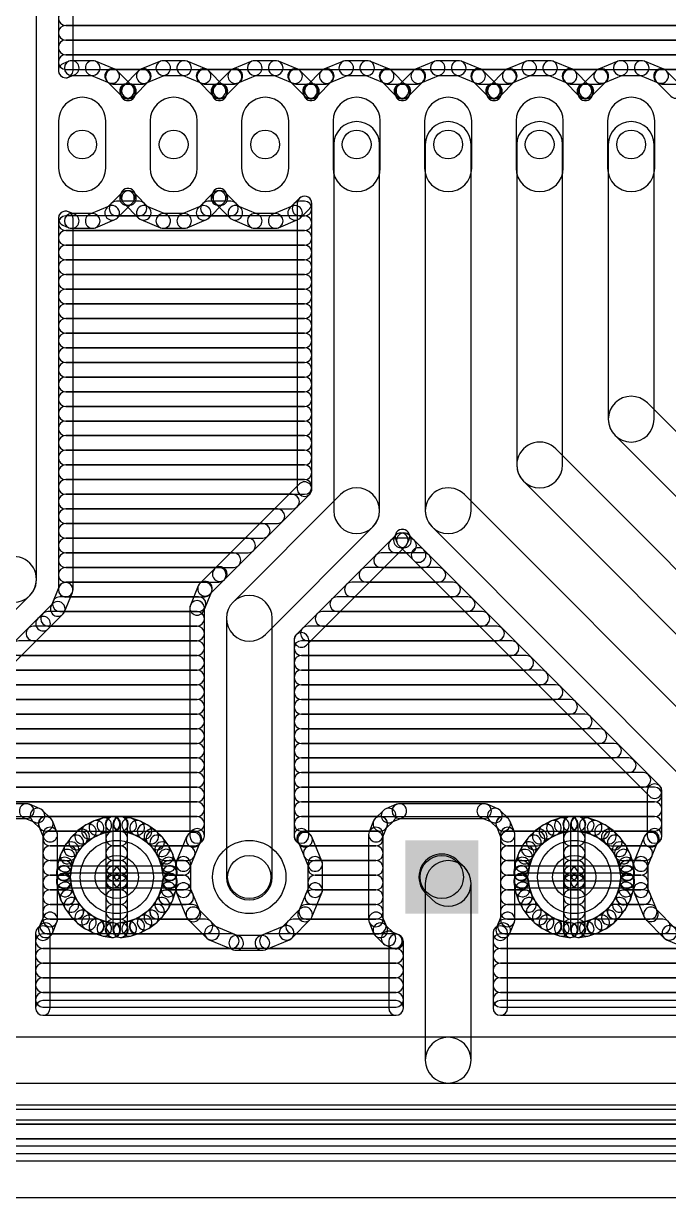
# Model space of a CAD drawing. Extents: x -5.7 to 75.5, y -5.1 to 79.7.
# Drawn here: x 13.61 to 31.52, y -5.08 to 27.49 of the extents above; entities that cross this region are included whole.
import ezdxf

# ---------------------------------------------------------------- set-up
doc = ezdxf.new("R2010")
doc.units = 0
for name, color, linetype in [('16', 175, 'CONTINUOUS'), ('17', 82, 'CONTINUOUS'), ('20', 30, 'CONTINUOUS'), ('44', 253, 'CONTINUOUS')]:
    doc.layers.add(name, color=color, linetype=linetype)

# ---------------------------------------------------------------- blocks, each defined once
blk = doc.blocks.new('ROUNDP')
blk.add_circle((0, 0), 0.5)
blk = doc.blocks.new('SQUAREP')
blk.add_solid([(-0.5, -0.5), (0.5, -0.5), (-0.5, 0.5), (0.5, 0.5)])
blk = doc.blocks.new('LONGP100')
blk.add_lwpolyline([(-0.5, -0.5), (0.5, -0.5, 1), (0.5, 0.5), (-0.5, 0.5, 1)], format="xyb", close=True)

msp = doc.modelspace()

# ---------------------------------------------------------------- linework, layer by layer
at = {"layer": '16'}
for points in [[(13.97, 12.065), (13.97, 32.385, 1), (12.7, 32.385), (12.7, 12.065, 1)], [(14.986, 26.1823), (14.986, 31.7853, 1), (14.5796, 31.7853), (14.5796, 26.1823, 1)], [(14.7828, 27.432), (54.4322, 27.432, 1), (54.4322, 27.8384), (14.7828, 27.8384, 1)], [(14.7828, 27.0256), (54.4322, 27.0256, 1), (54.4322, 27.432), (14.7828, 27.432, 1)], [(14.7828, 26.6192), (54.4322, 26.6192, 1), (54.4322, 27.0256), (14.7828, 27.0256, 1)], [(14.7828, 26.2128), (54.2135, 26.2128, 1), (54.2135, 26.6192), (14.7828, 26.6192, 1)], [(14.8705, 26.4385), (14.705, 26.37, 1), (14.8606, 25.9945), (15.026, 26.0631, 1)], [(15.5318, 26.454), (14.9482, 26.454, 1), (14.9482, 26.0476), (15.5318, 26.0476, 1)], [(16.1486, 26.2152), (15.6095, 26.4385, 1), (15.454, 26.0631), (15.9931, 25.8398, 1)], [(17.4105, 26.4385), (16.8714, 26.2152, 1), (17.0269, 25.8398), (17.566, 26.0631, 1)], [(18.0718, 26.454), (17.4882, 26.454, 1), (17.4882, 26.0476), (18.0718, 26.0476, 1)], [(18.6886, 26.2152), (18.1495, 26.4385, 1), (17.994, 26.0631), (18.5331, 25.8398, 1)], [(19.9505, 26.4385), (19.4114, 26.2152, 1), (19.5669, 25.8398), (20.106, 26.0631, 1)], [(20.6118, 26.454), (20.0282, 26.454, 1), (20.0282, 26.0476), (20.6118, 26.0476, 1)], [(21.2286, 26.2152), (20.6895, 26.4385, 1), (20.534, 26.0631), (21.0731, 25.8398, 1)], [(22.4905, 26.4385), (21.9514, 26.2152, 1), (22.1069, 25.8398), (22.646, 26.0631, 1)], [(23.1518, 26.454), (22.5682, 26.454, 1), (22.5682, 26.0476), (23.1518, 26.0476, 1)], [(23.7686, 26.2152), (23.2295, 26.4385, 1), (23.074, 26.0631), (23.6131, 25.8398, 1)], [(25.0305, 26.4385), (24.4914, 26.2152, 1), (24.6469, 25.8398), (25.186, 26.0631, 1)], [(25.6918, 26.454), (25.1082, 26.454, 1), (25.1082, 26.0476), (25.6918, 26.0476, 1)], [(26.3086, 26.2152), (25.7695, 26.4385, 1), (25.614, 26.0631), (26.1531, 25.8398, 1)], [(27.5705, 26.4385), (27.0314, 26.2152, 1), (27.1869, 25.8398), (27.726, 26.0631, 1)], [(28.2318, 26.454), (27.6482, 26.454, 1), (27.6482, 26.0476), (28.2318, 26.0476, 1)], [(28.8486, 26.2152), (28.3095, 26.4385, 1), (28.154, 26.0631), (28.6931, 25.8398, 1)], [(30.1105, 26.4385), (29.5714, 26.2152, 1), (29.7269, 25.8398), (30.266, 26.0631, 1)], [(30.7718, 26.454), (30.1882, 26.454, 1), (30.1882, 26.0476), (30.7718, 26.0476, 1)], [(31.3886, 26.2152), (30.8495, 26.4385, 1), (30.694, 26.0631), (31.2331, 25.8398, 1)], [(16.6272, 25.7586), (16.2146, 26.1712, 1), (15.9272, 25.8838), (16.3398, 25.4712, 1)], [(16.0888, 25.8064), (16.9312, 25.8064, 1), (16.9312, 26.2128), (16.0888, 26.2128, 1)], [(16.8054, 26.1712), (16.3928, 25.7586, 1), (16.6802, 25.4712), (17.0928, 25.8838, 1)], [(19.1672, 25.7586), (18.7546, 26.1712, 1), (18.4672, 25.8838), (18.8798, 25.4712, 1)], [(18.6288, 25.8064), (19.4712, 25.8064, 1), (19.4712, 26.2128), (18.6288, 26.2128, 1)], [(19.3454, 26.1712), (18.9328, 25.7586, 1), (19.2202, 25.4712), (19.6328, 25.8838, 1)], [(21.7072, 25.7586), (21.2946, 26.1712, 1), (21.0072, 25.8838), (21.4198, 25.4712, 1)], [(21.1688, 25.8064), (22.0112, 25.8064, 1), (22.0112, 26.2128), (21.1688, 26.2128, 1)], [(21.8854, 26.1712), (21.4728, 25.7586, 1), (21.7602, 25.4712), (22.1728, 25.8838, 1)], [(24.2472, 25.7586), (23.8346, 26.1712, 1), (23.5472, 25.8838), (23.9598, 25.4712, 1)], [(23.7088, 25.8064), (24.5512, 25.8064, 1), (24.5512, 26.2128), (23.7088, 26.2128, 1)], [(24.4254, 26.1712), (24.0128, 25.7586, 1), (24.3002, 25.4712), (24.7128, 25.8838, 1)], [(26.7872, 25.7586), (26.3746, 26.1712, 1), (26.0872, 25.8838), (26.4998, 25.4712, 1)], [(26.2488, 25.8064), (27.0912, 25.8064, 1), (27.0912, 26.2128), (26.2488, 26.2128, 1)], [(26.9654, 26.1712), (26.5528, 25.7586, 1), (26.8402, 25.4712), (27.2528, 25.8838, 1)], [(29.3272, 25.7586), (28.9146, 26.1712, 1), (28.6272, 25.8838), (29.0398, 25.4712, 1)], [(28.7888, 25.8064), (29.6312, 25.8064, 1), (29.6312, 26.2128), (28.7888, 26.2128, 1)], [(29.5054, 26.1712), (29.0928, 25.7586, 1), (29.3802, 25.4712), (29.7928, 25.8838, 1)], [(31.8672, 25.7586), (31.4546, 26.1712, 1), (31.1672, 25.8838), (31.5798, 25.4712, 1)], [(31.3288, 25.8064), (32.1712, 25.8064, 1), (32.1712, 26.2128), (31.3288, 26.2128, 1)], [(16.6977, 25.6286), (16.6712, 25.6926, 1), (16.2958, 25.5371), (16.3223, 25.4731, 1)], [(16.4883, 25.4), (16.5317, 25.4, 1), (16.5317, 25.8064), (16.4883, 25.8064, 1)], [(16.3488, 25.6926), (16.3223, 25.6286, 1), (16.6977, 25.4731), (16.7242, 25.5371, 1)], [(19.2377, 25.6286), (19.2112, 25.6926, 1), (18.8358, 25.5371), (18.8623, 25.4731, 1)], [(19.0283, 25.4), (19.0717, 25.4, 1), (19.0717, 25.8064), (19.0283, 25.8064, 1)], [(18.8888, 25.6926), (18.8623, 25.6286, 1), (19.2377, 25.4731), (19.2642, 25.5371, 1)], [(21.7777, 25.6286), (21.7512, 25.6926, 1), (21.3758, 25.5371), (21.4023, 25.4731, 1)], [(21.5683, 25.4), (21.6117, 25.4, 1), (21.6117, 25.8064), (21.5683, 25.8064, 1)], [(21.4288, 25.6926), (21.4023, 25.6286, 1), (21.7777, 25.4731), (21.8042, 25.5371, 1)], [(24.3177, 25.6286), (24.2912, 25.6926, 1), (23.9158, 25.5371), (23.9423, 25.4731, 1)], [(24.1083, 25.4), (24.1517, 25.4, 1), (24.1517, 25.8064), (24.1083, 25.8064, 1)], [(23.9688, 25.6926), (23.9423, 25.6286, 1), (24.3177, 25.4731), (24.3442, 25.5371, 1)], [(26.8577, 25.6286), (26.8312, 25.6926, 1), (26.4558, 25.5371), (26.4823, 25.4731, 1)], [(26.6483, 25.4), (26.6917, 25.4, 1), (26.6917, 25.8064), (26.6483, 25.8064, 1)], [(26.5088, 25.6926), (26.4823, 25.6286, 1), (26.8577, 25.4731), (26.8842, 25.5371, 1)], [(29.3977, 25.6286), (29.3712, 25.6926, 1), (28.9958, 25.5371), (29.0223, 25.4731, 1)], [(29.1883, 25.4), (29.2317, 25.4, 1), (29.2317, 25.8064), (29.1883, 25.8064, 1)], [(29.0488, 25.6926), (29.0223, 25.6286, 1), (29.3977, 25.4731), (29.4242, 25.5371, 1)], [(22.225, 24.13), (22.225, 13.97, 1), (23.495, 13.97), (23.495, 24.13, 1)], [(26.035, 13.97), (26.035, 24.13, 1), (24.765, 24.13), (24.765, 13.97, 1)], [(27.305, 24.13), (27.305, 15.24, 1), (28.575, 15.24), (28.575, 24.13, 1)], [(29.845, 24.13), (29.845, 16.51, 1), (31.115, 16.51), (31.115, 24.13, 1)], [(16.2146, 22.0888), (16.6272, 22.5014, 1), (16.3398, 22.7888), (15.9272, 22.3762, 1)], [(16.6712, 22.5674), (16.6977, 22.6314, 1), (16.3223, 22.7869), (16.2958, 22.7229, 1)], [(16.3223, 22.6314), (16.3488, 22.5674, 1), (16.7242, 22.7229), (16.6977, 22.7869, 1)], [(16.3928, 22.5014), (16.8054, 22.0888, 1), (17.0928, 22.3762), (16.6802, 22.7888, 1)], [(18.7546, 22.0888), (19.1672, 22.5014, 1), (18.8798, 22.7888), (18.4672, 22.3762, 1)], [(19.2112, 22.5674), (19.2377, 22.6314, 1), (18.8623, 22.7869), (18.8358, 22.7229, 1)], [(18.8623, 22.6314), (18.8888, 22.5674, 1), (19.2642, 22.7229), (19.2377, 22.7869, 1)], [(18.9328, 22.5014), (19.3454, 22.0888, 1), (19.6328, 22.3762), (19.2202, 22.7888, 1)], [(16.1904, 22.1488), (16.8296, 22.1488, 1), (16.8296, 22.5552), (16.1904, 22.5552, 1)], [(18.7304, 22.1488), (19.3696, 22.1488, 1), (19.3696, 22.5552), (18.7304, 22.5552, 1)], [(21.2946, 22.0888), (21.5559, 22.3502, 1), (21.2685, 22.6375), (21.0072, 22.3762, 1)], [(21.2704, 22.1488), (21.4122, 22.1488, 1), (21.4122, 22.5552), (21.2704, 22.5552, 1)], [(21.209, 22.4938), (21.209, 14.5697, 1), (21.6154, 14.5697), (21.6154, 22.4938, 1)], [(14.705, 21.89), (14.8705, 21.8215, 1), (15.026, 22.1969), (14.8606, 22.2655, 1)], [(14.986, 11.777), (14.986, 22.0777, 1), (14.5796, 22.0777), (14.5796, 11.777, 1)], [(14.7828, 21.7424), (21.4122, 21.7424, 1), (21.4122, 22.1488), (14.7828, 22.1488, 1)], [(14.9482, 21.806), (15.5318, 21.806, 1), (15.5318, 22.2124), (14.9482, 22.2124, 1)], [(15.6095, 21.8215), (16.1486, 22.0448, 1), (15.9931, 22.4202), (15.454, 22.1969, 1)], [(16.8714, 22.0448), (17.4105, 21.8215, 1), (17.566, 22.1969), (17.0269, 22.4202, 1)], [(17.4882, 21.806), (18.0718, 21.806, 1), (18.0718, 22.2124), (17.4882, 22.2124, 1)], [(18.1495, 21.8215), (18.6886, 22.0448, 1), (18.5331, 22.4202), (17.994, 22.1969, 1)], [(19.4114, 22.0448), (19.9505, 21.8215, 1), (20.106, 22.1969), (19.5669, 22.4202, 1)], [(20.0282, 21.806), (20.6118, 21.806, 1), (20.6118, 22.2124), (20.0282, 22.2124, 1)], [(20.6895, 21.8215), (21.2286, 22.0448, 1), (21.0731, 22.4202), (20.534, 22.1969, 1)], [(14.7828, 21.336), (21.4122, 21.336, 1), (21.4122, 21.7424), (14.7828, 21.7424, 1)], [(14.7828, 20.9296), (21.4122, 20.9296, 1), (21.4122, 21.336), (14.7828, 21.336, 1)], [(14.7828, 20.5232), (21.4122, 20.5232, 1), (21.4122, 20.9296), (14.7828, 20.9296, 1)], [(14.7828, 20.1168), (21.4122, 20.1168, 1), (21.4122, 20.5232), (14.7828, 20.5232, 1)], [(14.7828, 19.7104), (21.4122, 19.7104, 1), (21.4122, 20.1168), (14.7828, 20.1168, 1)], [(14.7828, 19.304), (21.4122, 19.304, 1), (21.4122, 19.7104), (14.7828, 19.7104, 1)], [(14.7828, 18.8976), (21.4122, 18.8976, 1), (21.4122, 19.304), (14.7828, 19.304, 1)], [(14.7828, 18.4912), (21.4122, 18.4912, 1), (21.4122, 18.8976), (14.7828, 18.8976, 1)], [(14.7828, 18.0848), (21.4122, 18.0848, 1), (21.4122, 18.4912), (14.7828, 18.4912, 1)], [(14.7828, 17.6784), (21.4122, 17.6784, 1), (21.4122, 18.0848), (14.7828, 18.0848, 1)], [(14.7828, 17.272), (21.4122, 17.272, 1), (21.4122, 17.6784), (14.7828, 17.6784, 1)], [(14.7828, 16.8656), (21.4122, 16.8656, 1), (21.4122, 17.272), (14.7828, 17.272, 1)], [(30.031, 16.061), (35.111, 10.981, 1), (36.009, 11.879), (30.929, 16.959, 1)], [(14.7828, 16.4592), (21.4122, 16.4592, 1), (21.4122, 16.8656), (14.7828, 16.8656, 1)], [(14.7828, 16.0528), (21.4122, 16.0528, 1), (21.4122, 16.4592), (14.7828, 16.4592, 1)], [(14.7828, 15.6464), (21.4122, 15.6464, 1), (21.4122, 16.0528), (14.7828, 16.0528, 1)], [(14.7828, 15.24), (21.4122, 15.24, 1), (21.4122, 15.6464), (14.7828, 15.6464, 1)], [(27.491, 14.791), (33.841, 8.441, 1), (34.739, 9.339), (28.389, 15.689, 1)], [(14.7828, 14.8336), (21.4122, 14.8336, 1), (21.4122, 15.24), (14.7828, 15.24, 1)], [(14.7828, 14.4272), (21.4122, 14.4272, 1), (21.4122, 14.8336), (14.7828, 14.8336, 1)], [(21.2685, 14.7134), (18.914, 12.3589, 1), (19.2014, 12.0715), (21.5559, 14.426, 1)], [(14.7828, 14.0208), (21.0665, 14.0208, 1), (21.0665, 14.4272), (14.7828, 14.4272, 1)], [(22.411, 14.419), (19.4288, 11.4368, 1), (20.3268, 10.5388), (23.309, 13.521, 1)], [(33.0268, 7.2412), (25.849, 14.419, 1), (24.951, 13.521), (32.1288, 6.3432, 1)], [(14.7828, 13.6144), (20.6601, 13.6144, 1), (20.6601, 14.0208), (14.7828, 14.0208, 1)], [(14.7828, 13.208), (20.2537, 13.208, 1), (20.2537, 13.6144), (14.7828, 13.6144, 1)], [(21.4693, 10.2444), (24.2311, 13.0062, 1), (23.9437, 13.2936), (21.1819, 10.5318, 1)], [(24.2751, 13.0721), (24.3177, 13.175, 1), (23.9423, 13.3305), (23.8996, 13.2276, 1)], [(23.9423, 13.175), (23.9849, 13.0721, 1), (24.3603, 13.2276), (24.3177, 13.3305, 1)], [(24.0289, 13.0062), (24.4362, 12.5989, 1), (24.7236, 12.8863), (24.3163, 13.2936, 1)], [(14.7828, 12.8016), (19.8473, 12.8016, 1), (19.8473, 13.208), (14.7828, 13.208, 1)], [(23.9423, 12.8016), (24.3177, 12.8016, 1), (24.3177, 13.208), (23.9423, 13.208, 1)], [(14.7828, 12.3952), (19.4409, 12.3952, 1), (19.4409, 12.8016), (14.7828, 12.8016, 1)], [(23.5359, 12.3952), (24.7241, 12.3952, 1), (24.7241, 12.8016), (23.5359, 12.8016, 1)], [(24.4362, 12.5989), (30.9863, 6.0488, 1), (31.2737, 6.3362), (24.7236, 12.8863, 1)], [(9.339, 7.171), (13.784, 11.616, 1), (12.886, 12.514), (8.441, 8.069, 1)], [(14.7828, 11.9888), (19.0345, 11.9888, 1), (19.0345, 12.3952), (14.7828, 12.3952, 1)], [(18.914, 12.3589), (18.5067, 11.9516, 1), (18.7941, 11.6642), (19.2014, 12.0715, 1)], [(23.1295, 11.9888), (25.1305, 11.9888, 1), (25.1305, 12.3952), (23.1295, 12.3952, 1)], [(14.7501, 11.1671), (14.9705, 11.6993, 1), (14.5951, 11.8548), (14.3747, 11.3226, 1)], [(14.7828, 11.5824), (18.6412, 11.5824, 1), (18.6412, 11.9888), (14.7828, 11.9888, 1)], [(18.4627, 11.8857), (18.2423, 11.3535, 1), (18.6177, 11.198), (18.8381, 11.7302, 1)], [(22.7231, 11.5824), (25.5369, 11.5824, 1), (25.5369, 11.9888), (22.7231, 11.9888, 1)], [(14.2988, 10.6939), (14.7061, 11.1012, 1), (14.4187, 11.3886), (14.0114, 10.9813, 1)], [(14.618, 11.176), (18.4728, 11.176, 1), (18.4728, 11.5824), (14.618, 11.5824, 1)], [(18.2268, 11.2758), (18.2268, 4.9485, 1), (18.6332, 4.9485), (18.6332, 11.2758, 1)], [(19.2428, 10.9878), (19.2428, 3.81, 1), (20.5128, 3.81), (20.5128, 10.9878, 1)], [(22.3167, 11.176), (25.9433, 11.176, 1), (25.9433, 11.5824), (22.3167, 11.5824, 1)], [(14.2903, 10.7696), (18.43, 10.7696, 1), (18.43, 11.176), (14.2903, 11.176, 1)], [(21.9103, 10.7696), (26.3497, 10.7696, 1), (26.3497, 11.176), (21.9103, 11.176, 1)], [(10.2611, 6.6562), (14.2988, 10.6939, 1), (14.0114, 10.9813), (9.9737, 6.9436, 1)], [(13.8839, 10.3632), (18.43, 10.3632, 1), (18.43, 10.7696), (13.8839, 10.7696, 1)], [(21.5039, 10.3632), (26.7561, 10.3632, 1), (26.7561, 10.7696), (21.5039, 10.7696, 1)], [(21.5288, 4.9485), (21.5288, 10.3881, 1), (21.1224, 10.3881), (21.1224, 4.9485, 1)], [(13.4775, 9.9568), (18.43, 9.9568, 1), (18.43, 10.3632), (13.4775, 10.3632, 1)], [(21.3256, 9.9568), (27.1625, 9.9568, 1), (27.1625, 10.3632), (21.3256, 10.3632, 1)], [(13.0711, 9.5504), (18.43, 9.5504, 1), (18.43, 9.9568), (13.0711, 9.9568, 1)], [(21.3256, 9.5504), (27.5689, 9.5504, 1), (27.5689, 9.9568), (21.3256, 9.9568, 1)], [(12.6647, 9.144), (18.43, 9.144, 1), (18.43, 9.5504), (12.6647, 9.5504, 1)], [(21.3256, 9.144), (27.9753, 9.144, 1), (27.9753, 9.5504), (21.3256, 9.5504, 1)], [(12.2583, 8.7376), (18.43, 8.7376, 1), (18.43, 9.144), (12.2583, 9.144, 1)], [(21.3256, 8.7376), (28.3817, 8.7376, 1), (28.3817, 9.144), (21.3256, 9.144, 1)], [(11.8519, 8.3312), (18.43, 8.3312, 1), (18.43, 8.7376), (11.8519, 8.7376, 1)], [(21.3256, 8.3312), (28.7881, 8.3312, 1), (28.7881, 8.7376), (21.3256, 8.7376, 1)], [(11.4455, 7.9248), (18.43, 7.9248, 1), (18.43, 8.3312), (11.4455, 8.3312, 1)], [(21.3256, 7.9248), (29.1945, 7.9248, 1), (29.1945, 8.3312), (21.3256, 8.3312, 1)], [(11.0391, 7.5184), (18.43, 7.5184, 1), (18.43, 7.9248), (11.0391, 7.9248, 1)], [(21.3256, 7.5184), (29.6009, 7.5184, 1), (29.6009, 7.9248), (21.3256, 7.9248, 1)], [(10.6327, 7.112), (18.43, 7.112, 1), (18.43, 7.5184), (10.6327, 7.5184, 1)], [(21.3256, 7.112), (30.0073, 7.112, 1), (30.0073, 7.5184), (21.3256, 7.5184, 1)], [(10.2263, 6.7056), (18.43, 6.7056, 1), (18.43, 7.112), (10.2263, 7.112, 1)], [(21.3256, 6.7056), (30.4137, 6.7056, 1), (30.4137, 7.112), (21.3256, 7.112, 1)], [(9.8199, 6.2992), (18.43, 6.2992, 1), (18.43, 6.7056), (9.8199, 6.7056, 1)], [(21.3256, 6.2992), (30.8201, 6.2992, 1), (30.8201, 6.7056), (21.3256, 6.7056, 1)], [(6.6145, 5.8928), (18.43, 5.8928, 1), (18.43, 6.2992), (6.6145, 6.2992, 1)], [(21.3256, 5.8928), (31.13, 5.8928, 1), (31.13, 6.2992), (21.3256, 6.2992, 1)], [(30.9268, 6.1925), (30.9268, 4.9485, 1), (31.3332, 4.9485), (31.3332, 6.1925, 1)], [(6.2081, 5.4864), (18.43, 5.4864, 1), (18.43, 5.8928), (6.2081, 5.8928, 1)], [(21.3256, 5.4864), (31.13, 5.4864, 1), (31.13, 5.8928), (21.3256, 5.8928, 1)], [(13.6999, 5.842), (11.3445, 5.842, 1), (11.3445, 5.4356), (13.6999, 5.4356, 1)], [(14.0764, 5.7028), (13.7776, 5.8265, 1), (13.6221, 5.4511), (13.9209, 5.3273, 1)], [(14.3709, 5.4301), (14.1423, 5.6587, 1), (13.8549, 5.3714), (14.0836, 5.1427, 1)], [(23.6021, 5.6587), (23.3735, 5.4301, 1), (23.6608, 5.1427), (23.8895, 5.3714, 1)], [(23.9668, 5.8265), (23.668, 5.7028, 1), (23.8235, 5.3273), (24.1223, 5.4511, 1)], [(26.3999, 5.842), (24.0445, 5.842, 1), (24.0445, 5.4356), (26.3999, 5.4356, 1)], [(26.7764, 5.7028), (26.4776, 5.8265, 1), (26.3221, 5.4511), (26.6209, 5.3273, 1)], [(27.0709, 5.4301), (26.8423, 5.6587, 1), (26.5549, 5.3714), (26.7836, 5.1427, 1)], [(14.5387, 5.0654), (14.415, 5.3642, 1), (14.0395, 5.2087), (14.1633, 4.9099, 1)], [(14.2286, 5.08), (18.43, 5.08, 1), (18.43, 5.4864), (14.2286, 5.4864, 1)], [(15.3084, 5.2344), (15.1208, 5.0981, 1), (15.3597, 4.7693), (15.5473, 4.9056, 1)], [(15.5422, 5.3563), (15.3356, 5.251, 1), (15.5201, 4.8889), (15.7267, 4.9942, 1)], [(15.7922, 5.4402), (15.5717, 5.3685, 1), (15.6973, 4.982), (15.9178, 5.0537, 1)], [(16.0523, 5.4839), (15.8232, 5.4476, 1), (15.8868, 5.0462), (16.1158, 5.0825, 1)], [(16.1032, 5.4864), (16.0841, 5.4864, 1), (16.0841, 5.08), (16.1032, 5.08, 1)], [(16.3064, 3.9068), (16.3064, 5.2832, 1), (15.9, 5.2832), (15.9, 3.9068, 1)], [(16.0936, 5.2832), (16.0936, 3.9068, 1), (16.5, 3.9068), (16.5, 5.2832, 1)], [(16.3159, 5.4864), (16.2968, 5.4864, 1), (16.2968, 5.08), (16.3159, 5.08, 1)], [(16.5768, 5.4476), (16.3477, 5.4839, 1), (16.2842, 5.0825), (16.5132, 5.0462, 1)], [(16.8283, 5.3685), (16.6078, 5.4402, 1), (16.4822, 5.0537), (16.7027, 4.982, 1)], [(17.0644, 5.251), (16.8578, 5.3563, 1), (16.6733, 4.9942), (16.8799, 4.8889, 1)], [(17.2792, 5.0981), (17.0916, 5.2344, 1), (16.8527, 4.9056), (17.0403, 4.7693, 1)], [(21.3256, 5.08), (23.5158, 5.08, 1), (23.5158, 5.4864), (21.3256, 5.4864, 1)], [(23.3294, 5.3642), (23.2057, 5.0654, 1), (23.5811, 4.9099), (23.7049, 5.2087, 1)], [(27.2387, 5.0654), (27.115, 5.3642, 1), (26.7395, 5.2087), (26.8633, 4.9099, 1)], [(26.9286, 5.08), (31.13, 5.08, 1), (31.13, 5.4864), (26.9286, 5.4864, 1)], [(28.0084, 5.2344), (27.8208, 5.0981, 1), (28.0597, 4.7693), (28.2473, 4.9056, 1)], [(28.2422, 5.3563), (28.0356, 5.251, 1), (28.2201, 4.8889), (28.4267, 4.9942, 1)], [(28.4922, 5.4402), (28.2717, 5.3685, 1), (28.3973, 4.982), (28.6178, 5.0537, 1)], [(28.7523, 5.4839), (28.5232, 5.4476, 1), (28.5868, 5.0462), (28.8158, 5.0825, 1)], [(28.8032, 5.4864), (28.7841, 5.4864, 1), (28.7841, 5.08), (28.8032, 5.08, 1)], [(29.0064, 3.9068), (29.0064, 5.2832, 1), (28.6, 5.2832), (28.6, 3.9068, 1)], [(28.7936, 5.2832), (28.7936, 3.9068, 1), (29.2, 3.9068), (29.2, 5.2832, 1)], [(29.0159, 5.4864), (28.9968, 5.4864, 1), (28.9968, 5.08), (29.0159, 5.08, 1)], [(29.2768, 5.4476), (29.0477, 5.4839, 1), (28.9842, 5.0825), (29.2132, 5.0462, 1)], [(29.5283, 5.3685), (29.3078, 5.4402, 1), (29.1822, 5.0537), (29.4027, 4.982, 1)], [(29.7644, 5.251), (29.5578, 5.3563, 1), (29.3733, 4.9942), (29.5799, 4.8889, 1)], [(29.9792, 5.0981), (29.7916, 5.2344, 1), (29.5527, 4.9056), (29.7403, 4.7693, 1)], [(14.5542, 2.6323), (14.5542, 4.9877, 1), (14.1478, 4.9877), (14.1478, 2.6323, 1)], [(14.351, 4.6736), (15.1834, 4.6736, 1), (15.1834, 5.08), (14.351, 5.08, 1)], [(14.9119, 4.8892), (14.7756, 4.7016, 1), (15.1044, 4.4627), (15.2407, 4.6503, 1)], [(15.0966, 5.0774), (14.9326, 4.9134, 1), (15.22, 4.626), (15.384, 4.79, 1)], [(16.1032, 4.6736), (16.2968, 4.6736, 1), (16.2968, 5.08), (16.1032, 5.08, 1)], [(17.4674, 4.9134), (17.3034, 5.0774, 1), (17.016, 4.79), (17.18, 4.626, 1)], [(17.2166, 4.6736), (18.3583, 4.6736, 1), (18.3583, 5.08), (17.2166, 5.08, 1)], [(17.6244, 4.7016), (17.4881, 4.8892, 1), (17.1593, 4.6503), (17.2956, 4.4627, 1)], [(18.1397, 4.9237), (17.8613, 4.2515, 1), (18.2367, 4.096), (18.5152, 4.7682, 1)], [(18.2863, 5.0922), (18.1837, 4.9896, 1), (18.4711, 4.7022), (18.5737, 4.8048, 1)], [(21.5719, 4.9896), (21.4693, 5.0922, 1), (21.1819, 4.8048), (21.2845, 4.7022, 1)], [(21.3973, 4.6736), (23.3934, 4.6736, 1), (23.3934, 5.08), (21.3973, 5.08, 1)], [(21.8943, 4.2515), (21.6159, 4.9237, 1), (21.2404, 4.7682), (21.5189, 4.096, 1)], [(23.1902, 4.9877), (23.1902, 2.6323, 1), (23.5966, 2.6323), (23.5966, 4.9877, 1)], [(27.2542, 2.6323), (27.2542, 4.9877, 1), (26.8478, 4.9877), (26.8478, 2.6323, 1)], [(27.051, 4.6736), (27.8834, 4.6736, 1), (27.8834, 5.08), (27.051, 5.08, 1)], [(27.6119, 4.8892), (27.4756, 4.7016, 1), (27.8044, 4.4627), (27.9407, 4.6503, 1)], [(27.7966, 5.0774), (27.6326, 4.9134, 1), (27.92, 4.626), (28.084, 4.79, 1)], [(28.8032, 4.6736), (28.9968, 4.6736, 1), (28.9968, 5.08), (28.8032, 5.08, 1)], [(30.1674, 4.9134), (30.0034, 5.0774, 1), (29.716, 4.79), (29.88, 4.626, 1)], [(29.9166, 4.6736), (31.0583, 4.6736, 1), (31.0583, 5.08), (29.9166, 5.08, 1)], [(30.3244, 4.7016), (30.1881, 4.8892, 1), (29.8593, 4.6503), (29.9956, 4.4627, 1)], [(30.8397, 4.9237), (30.5613, 4.2515, 1), (30.9367, 4.096), (31.2152, 4.7682, 1)], [(30.9863, 5.0922), (30.8837, 4.9896, 1), (31.1711, 4.7022), (31.2737, 4.8048, 1)], [(14.351, 4.2672), (14.8831, 4.2672, 1), (14.8831, 4.6736), (14.351, 4.6736, 1)], [(14.6415, 4.4383), (14.5698, 4.2178, 1), (14.9563, 4.0922), (15.028, 4.3127, 1)], [(14.759, 4.6744), (14.6537, 4.4678, 1), (15.0158, 4.2833), (15.1211, 4.4899, 1)], [(16.1032, 4.2672), (16.2968, 4.2672, 1), (16.2968, 4.6736), (16.1032, 4.6736, 1)], [(17.7463, 4.4678), (17.641, 4.6744, 1), (17.2789, 4.4899), (17.3842, 4.2833, 1)], [(17.5169, 4.2672), (18.1719, 4.2672, 1), (18.1719, 4.6736), (17.5169, 4.6736, 1)], [(17.8302, 4.2178), (17.7585, 4.4383, 1), (17.372, 4.3127), (17.4437, 4.0922, 1)], [(21.5837, 4.2672), (23.3934, 4.2672, 1), (23.3934, 4.6736), (21.5837, 4.6736, 1)], [(27.051, 4.2672), (27.5831, 4.2672, 1), (27.5831, 4.6736), (27.051, 4.6736, 1)], [(27.3415, 4.4383), (27.2698, 4.2178, 1), (27.6563, 4.0922), (27.728, 4.3127, 1)], [(27.459, 4.6744), (27.3537, 4.4678, 1), (27.7158, 4.2833), (27.8211, 4.4899, 1)], [(28.8032, 4.2672), (28.9968, 4.2672, 1), (28.9968, 4.6736), (28.8032, 4.6736, 1)], [(30.4463, 4.4678), (30.341, 4.6744, 1), (29.9789, 4.4899), (30.0842, 4.2833, 1)], [(30.2169, 4.2672), (30.8719, 4.2672, 1), (30.8719, 4.6736), (30.2169, 4.6736, 1)], [(30.5302, 4.2178), (30.4585, 4.4383, 1), (30.072, 4.3127), (30.1437, 4.0922, 1)], [(14.351, 3.8608), (14.7487, 3.8608, 1), (14.7487, 4.2672), (14.351, 4.2672, 1)], [(14.5624, 4.1868), (14.5261, 3.9577, 1), (14.9275, 3.8942), (14.9638, 4.1232, 1)], [(16.1032, 3.8608), (16.2968, 3.8608, 1), (16.2968, 4.2672), (16.1032, 4.2672, 1)], [(17.8739, 3.9577), (17.8376, 4.1868, 1), (17.4362, 4.1232), (17.4725, 3.8942, 1)], [(17.6513, 3.8608), (18.049, 3.8608, 1), (18.049, 4.2672), (17.6513, 4.2672, 1)], [(17.8458, 4.1738), (17.8458, 3.4462, 1), (18.2522, 3.4462), (18.2522, 4.1738, 1)], [(21.9098, 3.4462), (21.9098, 4.1738, 1), (21.5034, 4.1738), (21.5034, 3.4462, 1)], [(21.7066, 3.8608), (23.3934, 3.8608, 1), (23.3934, 4.2672), (21.7066, 4.2672, 1)], [(24.7732, 3.361), (24.951, 3.1832, 1), (25.849, 4.0812), (25.6712, 4.259, 1)], [(24.765, 3.6322), (24.765, -1.27, 1), (26.035, -1.27), (26.035, 3.6322, 1)], [(27.051, 3.8608), (27.4487, 3.8608, 1), (27.4487, 4.2672), (27.051, 4.2672, 1)], [(27.2624, 4.1868), (27.2261, 3.9577, 1), (27.6275, 3.8942), (27.6638, 4.1232, 1)], [(28.8032, 3.8608), (28.9968, 3.8608, 1), (28.9968, 4.2672), (28.8032, 4.2672, 1)], [(30.5739, 3.9577), (30.5376, 4.1868, 1), (30.1362, 4.1232), (30.1725, 3.8942, 1)], [(30.3513, 3.8608), (30.749, 3.8608, 1), (30.749, 4.2672), (30.3513, 4.2672, 1)], [(30.5458, 4.1738), (30.5458, 3.4462, 1), (30.9522, 3.4462), (30.9522, 4.1738, 1)], [(14.5236, 3.9259), (14.5236, 3.9068, 1), (14.93, 3.9068), (14.93, 3.9259, 1)], [(14.7268, 3.7036), (16.1032, 3.7036, 1), (16.1032, 4.11), (14.7268, 4.11, 1)], [(16.1032, 3.9164), (14.7268, 3.9164, 1), (14.7268, 3.51), (16.1032, 3.51, 1)], [(14.5236, 3.7132), (14.5236, 3.694, 1), (14.93, 3.6941), (14.93, 3.7132, 1)], [(16.2968, 4.11), (16.1032, 4.11, 1), (16.1032, 3.7036), (16.2968, 3.7036, 1)], [(15.9, 3.9068), (15.9, 3.7132, 1), (16.3064, 3.7132), (16.3064, 3.9068, 1)], [(16.3064, 2.3368), (16.3064, 3.7132, 1), (15.9, 3.7132), (15.9, 2.3368, 1)], [(16.1032, 3.51), (16.2968, 3.51, 1), (16.2968, 3.9164), (16.1032, 3.9164, 1)], [(16.5, 3.7132), (16.5, 3.9068, 1), (16.0936, 3.9068), (16.0936, 3.7132, 1)], [(16.2968, 3.7036), (17.6732, 3.7036, 1), (17.6732, 4.11), (16.2968, 4.11, 1)], [(16.0936, 3.7132), (16.0936, 2.3368, 1), (16.5, 2.3368), (16.5, 3.7132, 1)], [(17.6732, 3.9164), (16.2968, 3.9164, 1), (16.2968, 3.51), (17.6732, 3.51, 1)], [(17.8764, 3.9068), (17.8764, 3.9259, 1), (17.47, 3.9259), (17.47, 3.9068, 1)], [(17.8764, 3.6941), (17.8764, 3.7132, 1), (17.47, 3.7132), (17.47, 3.694, 1)], [(27.2236, 3.9259), (27.2236, 3.9068, 1), (27.63, 3.9068), (27.63, 3.9259, 1)], [(27.4268, 3.7036), (28.8032, 3.7036, 1), (28.8032, 4.11), (27.4268, 4.11, 1)], [(28.8032, 3.9164), (27.4268, 3.9164, 1), (27.4268, 3.51), (28.8032, 3.51, 1)], [(27.2236, 3.7132), (27.2236, 3.694, 1), (27.63, 3.6941), (27.63, 3.7132, 1)], [(28.9968, 4.11), (28.8032, 4.11, 1), (28.8032, 3.7036), (28.9968, 3.7036, 1)], [(28.6, 3.9068), (28.6, 3.7132, 1), (29.0064, 3.7132), (29.0064, 3.9068, 1)], [(29.0064, 2.3368), (29.0064, 3.7132, 1), (28.6, 3.7132), (28.6, 2.3368, 1)], [(28.8032, 3.51), (28.9968, 3.51, 1), (28.9968, 3.9164), (28.8032, 3.9164, 1)], [(29.2, 3.7132), (29.2, 3.9068, 1), (28.7936, 3.9068), (28.7936, 3.7132, 1)], [(28.9968, 3.7036), (30.3732, 3.7036, 1), (30.3732, 4.11), (28.9968, 4.11, 1)], [(28.7936, 3.7132), (28.7936, 2.3368, 1), (29.2, 2.3368), (29.2, 3.7132, 1)], [(30.3732, 3.9164), (28.9968, 3.9164, 1), (28.9968, 3.51), (30.3732, 3.51, 1)], [(30.5764, 3.9068), (30.5764, 3.9259, 1), (30.17, 3.9259), (30.17, 3.9068, 1)], [(30.5764, 3.6941), (30.5764, 3.7132, 1), (30.17, 3.7132), (30.17, 3.694, 1)], [(14.351, 3.4544), (14.7326, 3.4544, 1), (14.7326, 3.8608), (14.351, 3.8608, 1)], [(14.5261, 3.6623), (14.5624, 3.4332, 1), (14.9638, 3.4968), (14.9275, 3.7258, 1)], [(14.5698, 3.4022), (14.6415, 3.1817, 1), (15.028, 3.3073), (14.9563, 3.5278, 1)], [(16.1032, 3.4544), (16.2968, 3.4544, 1), (16.2968, 3.8608), (16.1032, 3.8608, 1)], [(17.7585, 3.1817), (17.8302, 3.4022, 1), (17.4437, 3.5278), (17.372, 3.3073, 1)], [(17.8376, 3.4332), (17.8739, 3.6623, 1), (17.4725, 3.7258), (17.4362, 3.4968, 1)], [(17.6674, 3.4544), (18.049, 3.4544, 1), (18.049, 3.8608), (17.6674, 3.8608, 1)], [(17.8613, 3.3685), (18.1397, 2.6963, 1), (18.5152, 2.8518), (18.2367, 3.524, 1)], [(21.6159, 2.6963), (21.8943, 3.3685, 1), (21.5189, 3.524), (21.2404, 2.8518, 1)], [(21.7066, 3.4544), (23.3934, 3.4544, 1), (23.3934, 3.8608), (21.7066, 3.8608, 1)], [(27.051, 3.4544), (27.4326, 3.4544, 1), (27.4326, 3.8608), (27.051, 3.8608, 1)], [(27.2261, 3.6623), (27.2624, 3.4332, 1), (27.6638, 3.4968), (27.6275, 3.7258, 1)], [(27.2698, 3.4022), (27.3415, 3.1817, 1), (27.728, 3.3073), (27.6563, 3.5278, 1)], [(28.8032, 3.4544), (28.9968, 3.4544, 1), (28.9968, 3.8608), (28.8032, 3.8608, 1)], [(30.4585, 3.1817), (30.5302, 3.4022, 1), (30.1437, 3.5278), (30.072, 3.3073, 1)], [(30.5376, 3.4332), (30.5739, 3.6623, 1), (30.1725, 3.7258), (30.1362, 3.4968, 1)], [(30.3674, 3.4544), (30.749, 3.4544, 1), (30.749, 3.8608), (30.3674, 3.8608, 1)], [(30.5613, 3.3685), (30.8397, 2.6963, 1), (31.2152, 2.8518), (30.9367, 3.524, 1)], [(14.351, 3.048), (14.8325, 3.048, 1), (14.8325, 3.4544), (14.351, 3.4544, 1)], [(14.6537, 3.1522), (14.759, 2.9456, 1), (15.1211, 3.1301), (15.0158, 3.3367, 1)], [(16.1032, 3.048), (16.2968, 3.048, 1), (16.2968, 3.4544), (16.1032, 3.4544, 1)], [(17.641, 2.9456), (17.7463, 3.1522, 1), (17.3842, 3.3367), (17.2789, 3.1301, 1)], [(17.5674, 3.048), (18.1298, 3.048, 1), (18.1298, 3.4544), (17.5674, 3.4544, 1)], [(21.6258, 3.048), (23.3934, 3.048, 1), (23.3934, 3.4544), (21.6258, 3.4544, 1)], [(27.051, 3.048), (27.5325, 3.048, 1), (27.5325, 3.4544), (27.051, 3.4544, 1)], [(27.3537, 3.1522), (27.459, 2.9456, 1), (27.8211, 3.1301), (27.7158, 3.3367, 1)], [(28.8032, 3.048), (28.9968, 3.048, 1), (28.9968, 3.4544), (28.8032, 3.4544, 1)], [(30.341, 2.9456), (30.4463, 3.1522, 1), (30.0842, 3.3367), (29.9789, 3.1301, 1)], [(30.2674, 3.048), (30.8298, 3.048, 1), (30.8298, 3.4544), (30.2674, 3.4544, 1)], [(14.351, 2.6416), (15.0818, 2.6416, 1), (15.0818, 3.048), (14.351, 3.048, 1)], [(14.7756, 2.9184), (14.9119, 2.7308, 1), (15.2407, 2.9697), (15.1044, 3.1573, 1)], [(14.9326, 2.7066), (15.0966, 2.5426, 1), (15.384, 2.83), (15.22, 2.994, 1)], [(16.1032, 2.6416), (16.2968, 2.6416, 1), (16.2968, 3.048), (16.1032, 3.048, 1)], [(17.3034, 2.5426), (17.4674, 2.7066, 1), (17.18, 2.994), (17.016, 2.83, 1)], [(17.3182, 2.6416), (18.2981, 2.6416, 1), (18.2981, 3.048), (17.3182, 3.048, 1)], [(17.4881, 2.7308), (17.6244, 2.9184, 1), (17.2956, 3.1573), (17.1593, 2.9697, 1)], [(18.1837, 2.6304), (18.6982, 2.1159, 1), (18.9855, 2.4033), (18.4711, 2.9177, 1)], [(21.0574, 2.1159), (21.5719, 2.6304, 1), (21.2845, 2.9177), (20.77, 2.4033, 1)], [(21.4575, 2.6416), (23.3934, 2.6416, 1), (23.3934, 3.048), (21.4575, 3.048, 1)], [(27.051, 2.6416), (27.7818, 2.6416, 1), (27.7818, 3.048), (27.051, 3.048, 1)], [(27.4756, 2.9184), (27.6119, 2.7308, 1), (27.9407, 2.9697), (27.8044, 3.1573, 1)], [(27.6326, 2.7066), (27.7966, 2.5426, 1), (28.084, 2.83), (27.92, 2.994, 1)], [(28.8032, 2.6416), (28.9968, 2.6416, 1), (28.9968, 3.048), (28.8032, 3.048, 1)], [(30.0034, 2.5426), (30.1674, 2.7066, 1), (29.88, 2.994), (29.716, 2.83, 1)], [(30.0182, 2.6416), (30.9981, 2.6416, 1), (30.9981, 3.048), (30.0182, 3.048, 1)], [(30.1881, 2.7308), (30.3244, 2.9184, 1), (29.9956, 3.1573), (29.8593, 2.9697, 1)], [(30.8837, 2.6304), (31.3982, 2.1159, 1), (31.6855, 2.4033), (31.1711, 2.9177, 1)], [(14.415, 2.2558), (14.5387, 2.5546, 1), (14.1633, 2.7101), (14.0395, 2.4113, 1)], [(14.2707, 2.2352), (15.654, 2.2352, 1), (15.654, 2.6416), (14.2707, 2.6416, 1)], [(15.1208, 2.5219), (15.3084, 2.3856, 1), (15.5473, 2.7144), (15.3597, 2.8507, 1)], [(15.3356, 2.369), (15.5422, 2.2637, 1), (15.7267, 2.6258), (15.5201, 2.7311, 1)], [(15.5717, 2.2515), (15.7922, 2.1798, 1), (15.9178, 2.5663), (15.6973, 2.638, 1)], [(16.1032, 2.2352), (16.2968, 2.2352, 1), (16.2968, 2.6416), (16.1032, 2.6416, 1)], [(16.6078, 2.1798), (16.8283, 2.2515, 1), (16.7027, 2.638), (16.4822, 2.5663, 1)], [(16.746, 2.2352), (18.6631, 2.2352, 1), (18.6631, 2.6416), (16.746, 2.6416, 1)], [(16.8578, 2.2637), (17.0644, 2.369, 1), (16.8799, 2.7311), (16.6733, 2.6258, 1)], [(17.0916, 2.3856), (17.2792, 2.5219, 1), (17.0403, 2.8507), (16.8527, 2.7144, 1)], [(21.0925, 2.2352), (23.4737, 2.2352, 1), (23.4737, 2.6416), (21.0925, 2.6416, 1)], [(23.2057, 2.5546), (23.3294, 2.2558, 1), (23.7049, 2.4113), (23.5811, 2.7101, 1)], [(27.115, 2.2558), (27.2387, 2.5546, 1), (26.8633, 2.7101), (26.7395, 2.4113, 1)], [(26.9707, 2.2352), (28.354, 2.2352, 1), (28.354, 2.6416), (26.9707, 2.6416, 1)], [(27.8208, 2.5219), (28.0084, 2.3856, 1), (28.2473, 2.7144), (28.0597, 2.8507, 1)], [(28.0356, 2.369), (28.2422, 2.2637, 1), (28.4267, 2.6258), (28.2201, 2.7311, 1)], [(28.2717, 2.2515), (28.4922, 2.1798, 1), (28.6178, 2.5663), (28.3973, 2.638, 1)], [(28.8032, 2.2352), (28.9968, 2.2352, 1), (28.9968, 2.6416), (28.8032, 2.6416, 1)], [(29.3078, 2.1798), (29.5283, 2.2515, 1), (29.4027, 2.638), (29.1822, 2.5663, 1)], [(29.446, 2.2352), (31.3631, 2.2352, 1), (31.3631, 2.6416), (29.446, 2.6416, 1)], [(29.5578, 2.2637), (29.7644, 2.369, 1), (29.5799, 2.7311), (29.3733, 2.6258, 1)], [(29.7916, 2.3856), (29.9792, 2.5219, 1), (29.7403, 2.8507), (29.5527, 2.7144, 1)], [(14.2915, 2.1104), (14.3709, 2.1899, 1), (14.0836, 2.4773), (14.0041, 2.3978, 1)], [(14.351, 0.1778), (14.351, 2.2541, 1), (13.9446, 2.2541), (13.9446, 0.1778, 1)], [(15.8232, 2.1724), (16.0523, 2.1361, 1), (16.1158, 2.5375), (15.8868, 2.5738, 1)], [(16.0841, 2.1336), (16.1032, 2.1336, 1), (16.1032, 2.54), (16.0841, 2.54, 1)], [(16.2968, 2.1336), (16.3159, 2.1336, 1), (16.3159, 2.54), (16.2968, 2.54, 1)], [(16.3477, 2.1361), (16.5768, 2.1724, 1), (16.5132, 2.5738), (16.2842, 2.5375, 1)], [(18.7641, 2.0719), (19.4363, 1.7935, 1), (19.5918, 2.1689), (18.9196, 2.4474, 1)], [(20.3193, 1.7935), (20.9915, 2.0719, 1), (20.836, 2.4474), (20.1638, 2.1689, 1)], [(23.3735, 2.1899), (23.6021, 1.9613, 1), (23.8895, 2.2486), (23.6608, 2.4773, 1)], [(23.668, 1.9172), (23.8744, 1.8317, 1), (24.03, 2.2072), (23.8235, 2.2927, 1)], [(26.9915, 2.1104), (27.0709, 2.1899, 1), (26.7836, 2.4773), (26.7041, 2.3978, 1)], [(27.051, 0.1778), (27.051, 2.2541, 1), (26.6446, 2.2541), (26.6446, 0.1778, 1)], [(28.5232, 2.1724), (28.7523, 2.1361, 1), (28.8158, 2.5375), (28.5868, 2.5738, 1)], [(28.7841, 2.1336), (28.8032, 2.1336, 1), (28.8032, 2.54), (28.7841, 2.54, 1)], [(28.9968, 2.1336), (29.0159, 2.1336, 1), (29.0159, 2.54), (28.9968, 2.54, 1)], [(29.0477, 2.1361), (29.2768, 2.1724, 1), (29.2132, 2.5738), (28.9842, 2.5375, 1)], [(31.4641, 2.0719), (32.1363, 1.7935, 1), (32.2918, 2.1689), (31.6196, 2.4474, 1)], [(14.1478, 1.8288), (19.3914, 1.8288, 1), (19.3914, 2.2352), (14.1478, 2.2352, 1)], [(19.514, 1.778), (20.2416, 1.778, 1), (20.2416, 2.1844), (19.514, 2.1844, 1)], [(20.3642, 1.8288), (23.9219, 1.8288, 1), (23.9219, 2.2352), (20.3642, 2.2352, 1)], [(23.749, 2.0194), (23.749, 0.1778, 1), (24.1554, 0.1778), (24.1554, 2.0194, 1)], [(26.8478, 1.8288), (32.0914, 1.8288, 1), (32.0914, 2.2352), (26.8478, 2.2352, 1)], [(14.1478, 1.4224), (23.9522, 1.4224, 1), (23.9522, 1.8288), (14.1478, 1.8288, 1)], [(26.8478, 1.4224), (36.6522, 1.4224, 1), (36.6522, 1.8288), (26.8478, 1.8288, 1)], [(14.1478, 1.016), (23.9522, 1.016, 1), (23.9522, 1.4224), (14.1478, 1.4224, 1)], [(26.8478, 1.016), (36.6522, 1.016, 1), (36.6522, 1.4224), (26.8478, 1.4224, 1)], [(14.1478, 0.6096), (23.9522, 0.6096, 1), (23.9522, 1.016), (14.1478, 1.016, 1)], [(26.8478, 0.6096), (36.6522, 0.6096, 1), (36.6522, 1.016), (26.8478, 1.016, 1)], [(14.1478, 0.2032), (23.9522, 0.2032, 1), (23.9522, 0.6096), (14.1478, 0.6096, 1)], [(23.9522, 0.381), (14.1478, 0.381, 1), (14.1478, -0.0254), (23.9522, -0.0254, 1)], [(26.8478, 0.2032), (36.6522, 0.2032, 1), (36.6522, 0.6096), (26.8478, 0.6096, 1)], [(36.6522, 0.381), (26.8478, 0.381, 1), (26.8478, -0.0254), (36.6522, -0.0254, 1)], [(25.4, -0.635), (12.7, -0.635, 1), (12.7, -1.905), (25.4, -1.905, 1)], [(38.1, -0.635), (25.4, -0.635, 1), (25.4, -1.905), (38.1, -1.905, 1)], [(6.697, -2.921), (62.518, -2.921, 1), (62.518, -2.5146), (6.697, -2.5146, 1)], [(-4.4958, -3.048), (66.5604, -3.048, 1), (66.5604, -2.6416), (-4.4958, -2.6416, 1)], [(-4.4958, -3.4544), (66.8878, -3.4544, 1), (66.8878, -3.048), (-4.4958, -3.048, 1)], [(-4.4958, -3.8608), (67.3229, -3.8608, 1), (67.3229, -3.4544), (-4.4958, -3.4544, 1)], [(67.5405, -3.6576), (-4.4958, -3.6576, 1), (-4.4958, -4.064), (67.5405, -4.064, 1)]]:
    msp.add_lwpolyline(points, format="xyb", close=True, dxfattribs=at)
at = {"layer": '20'}
msp.add_line((-5.715, -5.08), (75.545, -5.08), dxfattribs=at)
at = {"layer": '44'}
for centre, radius in [((15.24, 24.13), 0.4), ((17.78, 24.13), 0.4), ((20.32, 24.13), 0.4), ((22.86, 24.13), 0.4), ((25.4, 24.13), 0.4), ((27.94, 24.13), 0.4), ((30.48, 24.13), 0.4), ((16.2, 3.81), 0.6), ((19.8778, 3.81), 0.6), ((25.2222, 3.81), 0.6), ((28.9, 3.81), 0.6)]:
    msp.add_circle(centre, radius, dxfattribs=at)

# ---------------------------------------------------------------- block references
at = {"layer": '17', "xscale": 1.308, "yscale": 1.308}
for p, rotation in [((15.24, 24.13), 90), ((15.24, 24.13), 90), ((17.78, 24.13), 270), ((17.78, 24.13), 270), ((20.32, 24.13), 270), ((20.32, 24.13), 270), ((22.86, 24.13), 90), ((22.86, 24.13), 90), ((25.4, 24.13), 90), ((25.4, 24.13), 90), ((27.94, 24.13), 90), ((27.94, 24.13), 90), ((30.48, 24.13), 90), ((30.48, 24.13), 90)]:
    msp.add_blockref('LONGP100', p, dxfattribs=dict(at, rotation=rotation))
at = {"layer": '17', "xscale": 2.032, "yscale": 2.032}
for name, p in [('ROUNDP', (16.2, 3.81)), ('ROUNDP', (16.2, 3.81)), ('ROUNDP', (19.8778, 3.81)), ('ROUNDP', (19.8778, 3.81)), ('SQUAREP', (25.2222, 3.81)), ('SQUAREP', (25.2222, 3.81)), ('ROUNDP', (28.9, 3.81)), ('ROUNDP', (28.9, 3.81))]:
    msp.add_blockref(name, p, dxfattribs=at)

doc.saveas('drawing.dxf')
